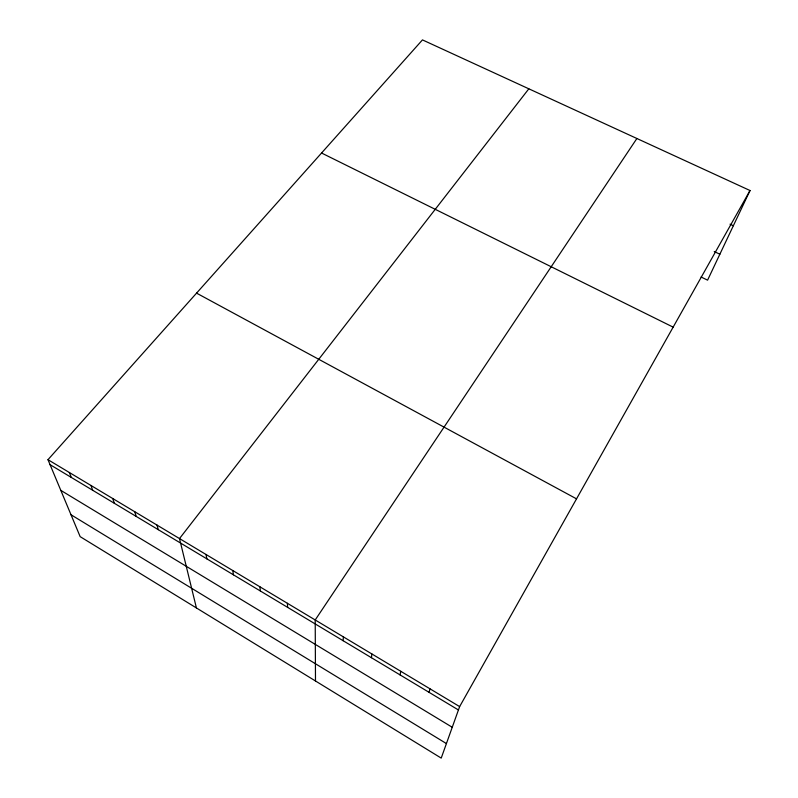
<?xml version="1.0" encoding="UTF-8"?>
<svg xmlns="http://www.w3.org/2000/svg" width="798" height="798" viewBox="0 0 798 798"><rect width="100%" height="100%" fill="white"/><g stroke="black" fill="none" stroke-linecap="round" stroke-linejoin="round"><path stroke-width="1.2" d="M343.15 640.734L343.369 636.864M371.429 657.712L371.888 653.971M400.067 674.918L400.766 671.288M429.065 692.335L430.012 688.834M750.02 190.523L459.638 706.599L441.224 758.1L80.159 536.645L47.98 459.688L422.461 39.9L750.02 190.523L707.587 280.148L701.073 277.006M636.884 138.503L315.21 619.966L315.489 680.983M528.835 88.817L179.5 538.57L196.418 607.946M730.03 224.178L733.342 225.734M714.25 251.55L719.866 254.213M321.554 153.017L673.143 327.14M196.557 293.135L576.525 498.85M47.98 459.688L459.638 706.599M50.065 464.675L458.431 709.971M60.808 490.361L452.247 727.267M71.012 514.75L446.411 743.576M69.346 472.506L71.281 477.413M90.932 485.443L92.698 490.281M112.737 498.521L114.343 503.279M134.762 511.737L136.199 516.416M157.016 525.084L158.283 529.682M205.974 554.45L206.872 558.869M232.787 570.53L233.465 574.839M259.919 586.809L260.387 591.009M287.39 603.288L287.639 607.378"/></g></svg>
